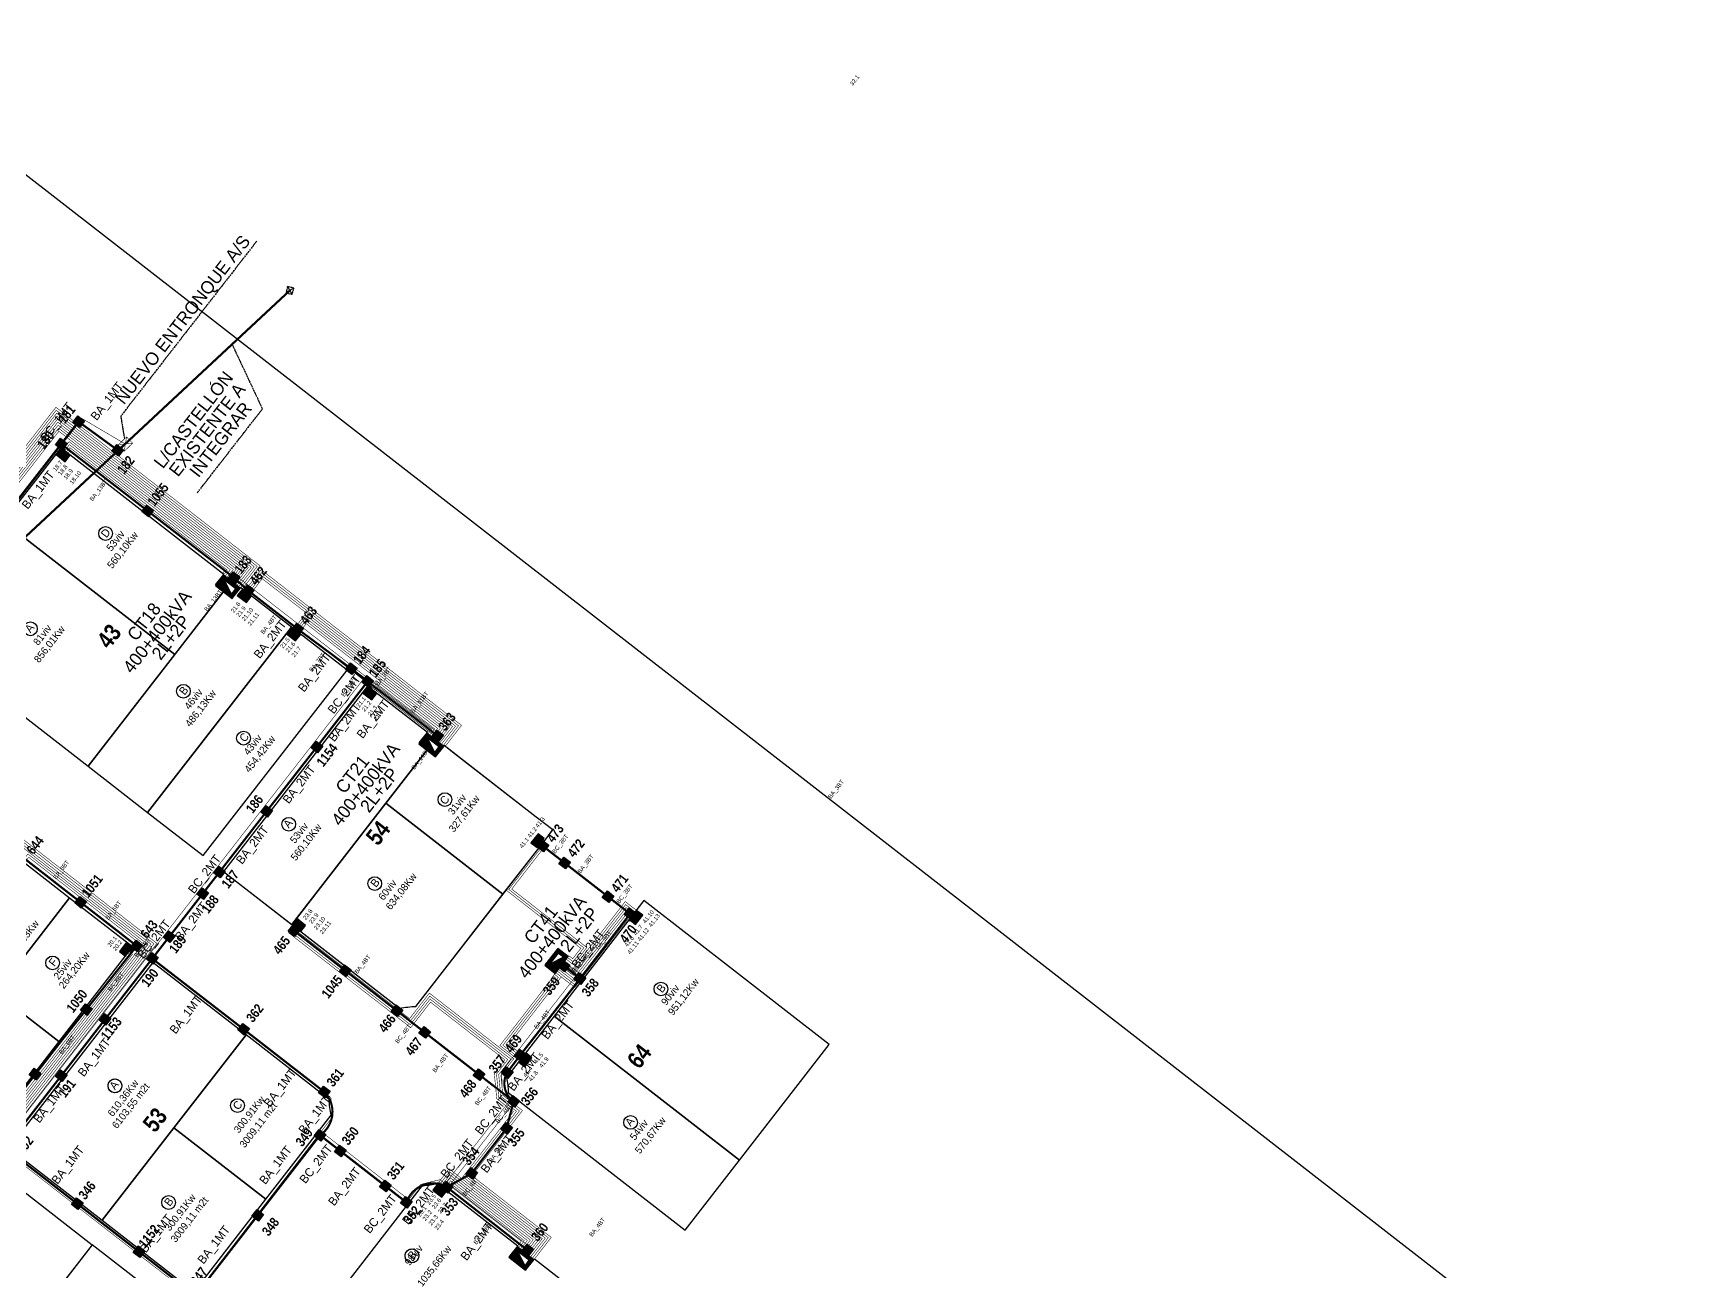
# Model space of a CAD drawing. Header units: metres. Extents: x 750363 to 753809, y 4417932 to 4421953.
# Drawn here: x 753002 to 753773, y 4420032 to 4420612 of the extents above; entities that cross this region are included whole.
import ezdxf
from ezdxf.enums import TextEntityAlignment as Align

# ---------------------------------------------------------------- set-up
doc = ezdxf.new("R2010")
doc.units = ezdxf.units.M
for name, pattern in [('RAYITAS', [0.375, 0.25, -0.125]), ('TRAZO_Y_PUNTO', [25.4, 12.7, -6.35, 0, -6.35]), ('TRAZOS2', [9.525, 6.35, -3.175]), ('VALS2', [1.25, 0.625, -0.125, 0.125, -0.125, 0.125, -0.125])]:
    doc.linetypes.add(name, pattern=pattern)
for name, color, linetype in [('--norte h4', 7, 'TRAZOS2'), ('0-LAMT_EXISTENTE', 20, 'VALS2'), ('0-LAMT_EXISTENTE-TXT', 5, 'VALS2'), ('0-MANZANAS', 10, 'Continuous'), ('0-REPARCELACION', 5, 'Continuous'), ('1-CT', 2, 'TRAZOS2'), ('1-CT-TXT', 3, 'TRAZOS2'), ('1-DESVIO-LINEA EXISTENTE', 210, 'Continuous'), ('1-LINEAS-MT', 7, 'Continuous'), ('2-ARQUETAS-CRUCE', 10, 'Continuous'), ('2-ARQUETAS-PASO', 170, 'Continuous'), ('2-ARQUETAS-TRAFO', 7, 'Continuous'), ('2-CARGAS-BT', 7, 'Continuous'), ('2-HORNACINAS', 7, 'Continuous'), ('2-HORNACINAS-TXT-SIMPLE', 2, 'Continuous'), ('2-LINEAS-BT', 10, 'Continuous'), ('2-TEXTO ZANJA-BT', 7, 'Continuous'), ('2-TEXTO ZANJA-MT', 7, 'Continuous'), ('2-TEXTO-ARQUETA-MT', 7, 'Continuous'), ('2-ZANJAS-BT', 170, 'Continuous'), ('2-ZANJAS-MT', 10, 'Continuous'), ('2-ZANJAS-MT-BT', 82, 'Continuous')]:
    doc.layers.add(name, color=color, linetype=linetype)
doc.styles.add('Century', font='GOTHIC.TTF')
doc.styles.add('Century_1_1000', font='GOTHIC.TTF', dxfattribs={"height": 2})
doc.styles.add('Century_1_2000', font='GOTHIC.TTF', dxfattribs={"height": 4})
doc.styles.add('Century_1_2500', font='GOTHIC.TTF', dxfattribs={"height": 6})
doc.styles.add('Urbanismo_1_1000', font='swisscb.ttf', dxfattribs={"height": 3})
doc.styles.add('Urbanismo_1_2500', font='swisscb.ttf', dxfattribs={"height": 8})

# ---------------------------------------------------------------- blocks, each defined once
blk = doc.blocks.new('ct')
at = {"linetype": 'Continuous'}
h = blk.add_hatch(dxfattribs=at)
h.set_pattern_fill('ANSI31', color=253, scale=0.1, angle=-142.12008, style=0)
h.set_pattern_definition([(45, (0, -5e-10), (-0.2245064, 0.2245064), [])])
h.paths.add_polyline_path([(-1183.13, 162.26), (-1193.03, 162.26), (-1193.03, 156.06), (-1183.13, 156.06)])
h.paths.add_polyline_path([(-1184.63, 160.76), (-1184.63, 157.56), (-1191.53, 157.56), (-1191.53, 160.76)], flags=16)
blk.add_hatch(color=80, dxfattribs=at).paths.add_polyline_path([(-1191.53, 160.76), (-1191.53, 157.56), (-1184.63, 157.56)])
at = {"color": 80, "linetype": 'Continuous'}
blk.add_line((-1184.63, 157.56), (-1191.53, 160.76), dxfattribs=at)
at = {"color": 5, "linetype": 'Continuous'}
blk.add_lwpolyline([(-1193.03, 156.06), (-1183.13, 156.06), (-1183.13, 162.26), (-1193.03, 162.26)], close=True, dxfattribs=at)
at = {"color": 6, "linetype": 'Continuous'}
blk.add_lwpolyline([(-1191.53, 157.56), (-1184.63, 157.56), (-1184.63, 160.76), (-1191.53, 160.76)], close=True, dxfattribs=at)
blk = doc.blocks.new('PM')
at = {"color": 192}
for p, q in [((1.5, 1.5), (-1.5, -1.5)), ((-1.5, 1.5), (1.5, -1.5))]:
    blk.add_line(p, q, dxfattribs=at)
blk.add_lwpolyline([(-1.5, -1.5), (1.5, -1.5), (1.5, 1.5), (-1.5, 1.5)], close=True, dxfattribs=at)
blk = doc.blocks.new('HORNACINA')
at = {"layer": '--norte h4'}
blk.add_hatch(color=141, dxfattribs=at).paths.add_polyline_path([(-3.63, 2.72), (-3.63, -2.72), (0, -2.72), (0, 2.72)])
at = {"layer": '--norte h4', "color": 5}
blk.add_lwpolyline([(-3.63, 2.72), (-3.63, -2.72), (0, -2.72), (0, 2.72)], close=True, dxfattribs=at)
blk = doc.blocks.new('Arqueta 001')
h = blk.add_hatch(color=255)
h.dxf.hatch_style = 1
h.paths.add_polyline_path([(-1.95, 1.95), (0, 0), (1.95, 1.95)])
h.paths.add_polyline_path([(0, 0), (-1.95, -1.95), (1.95, -1.95)])
h = blk.add_hatch(color=256)
h.dxf.hatch_style = 1
h.paths.add_polyline_path([(0, 0), (-1.95, 1.95), (-1.95, -1.95)])
h.paths.add_polyline_path([(1.95, -1.95), (1.95, 1.95), (0, 0)])
h = blk.add_hatch(color=256)
h.dxf.hatch_style = 1
h.paths.add_polyline_path([(1.95, 1.95), (-1.95, 1.95), (0, 0)])
h.paths.add_polyline_path([(0, 0), (-1.95, -1.95), (1.95, -1.95)])
for p, q in [((-1.95, 1.95), (1.95, 1.95)), ((-1.95, -1.95), (-1.95, 1.95)), ((-1.95, 1.95), (1.95, -1.95)), ((1.95, 1.95), (-1.95, -1.95)), ((1.95, 1.95), (1.95, -1.95)), ((1.95, -1.95), (-1.95, -1.95))]:
    blk.add_line(p, q)

msp = doc.modelspace()

# ---------------------------------------------------------------- linework, layer by layer
msp.add_lwpolyline([(750362.61, 4419366.86), (751925.86, 4421379.11), (753772.51, 4419944.52), (752209.26, 4417932.26)], close=True)
at = {"layer": '0-LAMT_EXISTENTE', "color": 32, "ltscale": 15, "const_width": 1, "elevation": 1.34}
msp.add_lwpolyline([(753122.31, 4420491.47), (753045.11, 4420419.53)], dxfattribs=at)
at = {"layer": '0-LAMT_EXISTENTE', "color": 31, "linetype": 'TRAZO_Y_PUNTO', "ltscale": 0.5, "const_width": 1, "elevation": 1.34}
msp.add_lwpolyline([(753045.11, 4420419.53), (752998.2, 4420375.82), (752921.51, 4420256.68), (752823.67, 4420106.48), (752736.8, 4419973.28), (752651.04, 4419840.28), (752555.64, 4419693.8), (752481.48, 4419579.51), (752395.87, 4419447.82), (752322.72, 4419335.53), (752235.88, 4419201.16), (752155.11, 4419077.06), (752066.85, 4418911.37), (751999.41, 4418785), (751920.18, 4418635.76), (751935.75, 4418556.49)], dxfattribs=at)
at = {"layer": '0-LAMT_EXISTENTE-TXT', "color": 6, "elevation": 1.34}
for points in [[(753106.77, 4420514.57), (753043, 4420432.5), (753044.76, 4420421.86)], [(753078.95, 4420396.66), (753109.48, 4420435.95), (753095.28, 4420466.28)]]:
    msp.add_lwpolyline(points, dxfattribs=at)
at = {"layer": '0-REPARCELACION'}
for points in [[(753014.92, 4420417.7), (752988.08, 4420383.15), (753068.38, 4420320.79), (753091.41, 4420350.43), (753087.5, 4420353.47), (753091.3, 4420358.37)], [(752988.08, 4420383.15), (752947.44, 4420330.83), (753027.74, 4420268.46), (753068.38, 4420320.79)], [(753123.11, 4420333.66), (753055.63, 4420246.79), (753081.7, 4420226.55), (753149.17, 4420313.42)], [(753158.65, 4420306.06), (753091.17, 4420219.18), (753123.17, 4420194.34), (753167.26, 4420251.1), (753186.84, 4420276.31), (753182.93, 4420279.35), (753186.73, 4420284.25)], [(753194.55, 4420278.17), (753190.75, 4420273.28), (753186.84, 4420276.31), (753167.26, 4420251.1), (753222.14, 4420208.47), (753241.72, 4420233.69), (753245.52, 4420238.58), (753237.7, 4420244.66), (753237.7, 4420244.66)], [(753014, 4420139.38), (752981.1, 4420097.02), (752846.84, 4420201.3), (752879.74, 4420243.66)], [(752960.22, 4420181.15), (752994.79, 4420225.67), (753019.04, 4420206.83), (752984.47, 4420162.32)], [(752984.47, 4420162.32), (753019.04, 4420206.83), (753048.57, 4420183.9), (753014, 4420139.38)], [(753333, 4420083.85), (753375.04, 4420137.98), (753288.17, 4420205.46), (753246.13, 4420151.33)], [(753058.05, 4420176.54), (752990.57, 4420089.66), (753034.26, 4420055.73), (753067.92, 4420099.06), (753101.74, 4420142.6)], [(753067.92, 4420099.06), (753034.26, 4420055.73), (753077.45, 4420022.19), (753111.1, 4420065.52)], [(752936.7, 4420020.31), (752983.21, 4420080.19), (753029.64, 4420044.13), (752983.13, 4419984.25)], [(753029.64, 4420044.13), (753010.1, 4420018.97), (753050.54, 4419987.55), (753070.09, 4420012.71)]]:
    msp.add_lwpolyline(points, close=True, dxfattribs=at)
for points in [[(753123.11, 4420333.66), (753099.12, 4420352.29), (753095.32, 4420347.4), (753091.41, 4420350.43), (753027.74, 4420268.46), (753055.63, 4420246.79), (753123.11, 4420333.66)], [(752879.74, 4420243.66), (753014, 4420139.38)]]:
    msp.add_lwpolyline(points, dxfattribs=at)
for points in [[(753237.7, 4420244.66), (753198.53, 4420275.08), (753198.53, 4420275.08), (753194.55, 4420278.17), (753190.75, 4420273.28), (753182.93, 4420279.35), (753186.73, 4420284.25), (753186.73, 4420284.25), (753158.65, 4420306.06), (753091.17, 4420219.18), (753173.85, 4420154.97, -0.044768), (753181.3, 4420155.89), (753241.72, 4420233.69), (753245.52, 4420238.58)], [(753167.26, 4420251.1), (753123.17, 4420194.34), (753173.85, 4420154.97, -0.044768), (753181.3, 4420155.89), (753222.14, 4420208.47)], [(753246.13, 4420151.33), (753223.79, 4420122.57, -0.042459), (753224.66, 4420115.5), (753307.57, 4420051.11), (753333, 4420083.85)], [(753101.74, 4420142.6), (753067.92, 4420099.06), (753111.1, 4420065.52), (753141.68, 4420104.88, -0.044768), (753140.72, 4420112.32)], [(753038.29, 4420116.13, -1), (753042.24, 4420121.22, -1)], [(753181.49, 4420041.55, -1), (753177.54, 4420036.46, -1)]]:
    msp.add_lwpolyline(points, format="xyb", close=True, dxfattribs=at)
msp.add_lwpolyline([(753191.54, 4420072.86), (753229.08, 4420043.7), (753225.28, 4420038.8), (753233.1, 4420032.73), (753236.9, 4420037.62), (753274.44, 4420008.46), (753228.45, 4419949.24), (753141.57, 4420016.72), (753184.47, 4420071.95, 0.042459), (753191.54, 4420072.86)], format="xyb", dxfattribs=at)
at = {"layer": '0-REPARCELACION', "color": 6}
for centre in [(753035.89, 4420377.52), (753000.65, 4420332.87), (753072.39, 4420303.6), (753100.57, 4420281.63), (753194.96, 4420252.82), (753121.77, 4420241.29), (753162.09, 4420213.48), (753011.1, 4420176.26), (753296.22, 4420164.06), (753040.27, 4420118.67), (753097.75, 4420109.39), (753281.99, 4420101.53), (753065.42, 4420063.99, 1.34), (753179.51, 4420039.01)]:
    msp.add_circle(centre, 3.22, dxfattribs=at)
at = {"layer": '1-DESVIO-LINEA EXISTENTE', "const_width": 0.25, "elevation": 1.34}
for points in [[(752846.89, 4420185.67), (752853.69, 4420194.42), (752844.91, 4420201.25), (753024.19, 4420431.81), (753045.2, 4420419.44)], [(753043.78, 4420420.9), (753045.73, 4420422.81), (753048.59, 4420419.88), (753046.63, 4420417.97)], [(753044.67, 4420416.07), (753045.73, 4420422.81)], [(753043.78, 4420420.9), (753041.82, 4420419), (753044.67, 4420416.07), (753046.63, 4420417.97)], [(753041.82, 4420419), (753048.59, 4420419.88)]]:
    msp.add_lwpolyline(points, dxfattribs=at)
at = {"layer": '1-LINEAS-MT', "color": 10, "const_width": 0.25}
for points in [[(753096.92, 4420353.54), (753097.84, 4420354.73), (753156.57, 4420309.06), (752987.05, 4420091.06), (752854.88, 4420193.5), (752848.07, 4420184.75)], [(753191.83, 4420279.74), (753193.92, 4420282.42), (753096.13, 4420358.45), (753094.05, 4420355.77)], [(753189, 4420281.94), (753189.79, 4420282.96), (753158.4, 4420307.37), (753057.93, 4420178.17), (753141.48, 4420113.2), (753142.62, 4420104.54), (753136.96, 4420097.26), (753178.02, 4420065.33), (753183.56, 4420072.46), (753192.64, 4420074.7), (753195.07, 4420072.81), (753225.26, 4420111.63), (753221.83, 4420116.02), (753221.57, 4420125.34), (753256.95, 4420170.85), (753250.26, 4420176.06)], [(753234.34, 4420039.28), (753236.41, 4420041.94), (753197.33, 4420072.33), (753227.44, 4420111.05), (753222.93, 4420116.38), (753223.41, 4420124.33), (753259.25, 4420170.42), (753250.91, 4420176.9)], [(752968.38, 4420091.2), (752970.59, 4420094.05), (752976.51, 4420089.45), (752980.61, 4420094.73), (753077.07, 4420019.73), (753135.69, 4420095.62), (753177.59, 4420063.04), (753184.15, 4420071.47), (753192.35, 4420073.57), (753195.21, 4420071.35), (753197.25, 4420069.76), (753232.16, 4420042.62), (753231.2, 4420041.38)]]:
    msp.add_lwpolyline(points, dxfattribs=at)
at = {"layer": '2-LINEAS-BT', "const_width": 0.25}
for points in [[(752881.13, 4420245.35), (752870.38, 4420253.69), (753012.63, 4420436.7), (753108.4, 4420362.31), (753099.82, 4420351.28)], [(752881.74, 4420246.14), (752871.78, 4420253.87), (753012.8, 4420435.29), (753107, 4420362.13), (753099.03, 4420351.89)], [(752882.36, 4420246.93), (752873.19, 4420254.05), (753012.98, 4420433.89), (753105.59, 4420361.96), (753098.24, 4420352.51)], [(752947.85, 4420331.35), (752939.47, 4420337.85), (753013.15, 4420432.49), (753104.19, 4420361.78), (753097.45, 4420353.12)], [(752948.46, 4420332.14), (752940.88, 4420338.03), (753013.33, 4420431.08), (753102.78, 4420361.61), (753096.66, 4420353.73)], [(752949.08, 4420332.93), (752942.28, 4420338.2), (753013.51, 4420429.68), (753101.38, 4420361.43), (753095.87, 4420354.35)], [(752949.69, 4420333.72), (752943.68, 4420338.38), (753013.68, 4420428.28), (753099.98, 4420361.25), (753095.08, 4420354.96)], [(752950.3, 4420334.51), (752945.09, 4420338.56), (753013.86, 4420426.88), (753098.57, 4420361.08), (753094.3, 4420355.58)], [(752950.92, 4420335.3), (752946.49, 4420338.73), (753014.04, 4420425.47), (753097.17, 4420360.9), (753093.51, 4420356.19)], [(753015.8, 4420416.71), (753018.8, 4420420.57), (753095.77, 4420360.73), (753092.72, 4420356.8)], [(753016.58, 4420416.09), (753018.97, 4420419.17), (753094.36, 4420360.55), (753091.93, 4420357.42)], [(753017.37, 4420415.48), (753019.15, 4420417.77), (753092.96, 4420360.37), (753091.14, 4420358.03)], [(753018.16, 4420414.87), (753019.33, 4420416.36), (753091.76, 4420360.1), (753090.56, 4420358.55)], [(753100.99, 4420350.48), (753108.82, 4420360.56), (753202.74, 4420287.61), (753194.99, 4420277.64)], [(753101.78, 4420349.86), (753109, 4420359.16), (753201.33, 4420287.43), (753194.2, 4420278.26)], [(753102.57, 4420349.25), (753109.18, 4420357.75), (753199.93, 4420287.26), (753193.41, 4420278.87)], [(753103.36, 4420348.64), (753109.35, 4420356.35), (753198.52, 4420287.08), (753192.62, 4420279.49)], [(753124.02, 4420332.58), (753129.4, 4420339.51), (753197.12, 4420286.9), (753191.83, 4420280.1)], [(753124.81, 4420331.97), (753129.57, 4420338.1), (753195.72, 4420286.73), (753191.04, 4420280.71)], [(753125.6, 4420331.36), (753129.75, 4420336.7), (753194.31, 4420286.55), (753190.25, 4420281.33)], [(753126.39, 4420330.74), (753129.93, 4420335.3), (753192.91, 4420286.38), (753189.46, 4420281.94)], [(753159.78, 4420304.82), (753162.7, 4420308.59), (753191.51, 4420286.2), (753188.67, 4420282.56)], [(753160.57, 4420304.21), (753162.88, 4420307.19), (753190.1, 4420286.02), (753187.88, 4420283.17)], [(753161.36, 4420303.6), (753163.05, 4420305.78), (753188.7, 4420285.85), (753187.09, 4420283.78)], [(753162.15, 4420302.98), (753163.23, 4420304.38), (753187.32, 4420285.67), (753186.32, 4420284.4)], [(752957.84, 4420254.06), (752963.06, 4420260.78), (753059.98, 4420185.45), (752985.99, 4420090.18), (752975.3, 4420098.49), (752969.17, 4420090.59)], [(752958.78, 4420253.32), (752963.39, 4420259.26), (753058.58, 4420185.27), (752985.81, 4420091.59), (752975.12, 4420099.89), (752968.38, 4420091.2)], [(752979.31, 4420237.63), (752982.47, 4420241.71), (753055.77, 4420184.92), (752985.46, 4420094.39), (752974.77, 4420102.7), (752966.8, 4420092.43)], [(752978.35, 4420238.38), (752982.13, 4420243.24), (753057.17, 4420185.09), (752985.63, 4420092.99), (752974.94, 4420101.29), (752967.59, 4420091.81)], [(753239.01, 4420231.45), (753239.62, 4420230.98), (753223.65, 4420210.42), (753258.68, 4420183.16), (753254.86, 4420178.24), (753253.09, 4420179.61)], [(753252.47, 4420178.82), (753255.03, 4420176.83), (753260.09, 4420183.33), (753224.87, 4420210.73), (753241, 4420231.49), (753239.77, 4420232.44)], [(753251.86, 4420178.03), (753255.21, 4420175.43), (753261.49, 4420183.51), (753226.28, 4420210.9), (753242.4, 4420231.66), (753240.38, 4420233.24)], [(752997.95, 4420223.28), (752999.9, 4420225.78), (753052.96, 4420184.57), (752985.11, 4420097.2), (752974.41, 4420105.5), (752965.22, 4420093.65)], [(752996.98, 4420224.04), (752999.53, 4420227.33), (753054.37, 4420184.74), (752985.28, 4420095.8), (752974.59, 4420104.1), (752966.01, 4420093.04)], [(753282.53, 4420196.33), (753280.37, 4420198.01), (753255.66, 4420166.22), (753247.53, 4420172.53)], [(753283.15, 4420197.12), (753280.19, 4420199.41), (753255.48, 4420167.63), (753248.15, 4420173.32)], [(753283.76, 4420197.91), (753280.02, 4420200.81), (753255.31, 4420169.03), (753248.77, 4420174.1)], [(753284.37, 4420198.7), (753279.84, 4420202.22), (753255.13, 4420170.43), (753249.39, 4420174.89)], [(753284.99, 4420199.48), (753279.66, 4420203.62), (753254.95, 4420171.84), (753250, 4420175.68)], [(753285.6, 4420200.27), (753279.49, 4420205.02), (753254.78, 4420173.24), (753250.62, 4420176.46)], [(753124.15, 4420193.57), (753121.69, 4420190.41), (753178.93, 4420145.96), (753188.21, 4420157.91), (753223.03, 4420130.87), (753218.1, 4420124.52), (753219.25, 4420112.67), (753227.09, 4420106.58), (753203.37, 4420076.04), (753240.59, 4420047.12), (753234.27, 4420038.99)], [(753235.06, 4420038.38), (753241.99, 4420047.3), (753204.77, 4420076.21), (753228.5, 4420106.76), (753220.21, 4420113.2), (753219.14, 4420124.22), (753224.43, 4420131.04), (753188.03, 4420159.31), (753178.75, 4420147.36), (753123.1, 4420190.59), (753124.94, 4420192.96)], [(753125.73, 4420192.35), (753124.5, 4420190.77), (753178.57, 4420148.77), (753187.86, 4420160.72), (753225.84, 4420131.22), (753220.17, 4420123.92), (753221.16, 4420113.72), (753229.9, 4420106.93), (753206.17, 4420076.39), (753243.4, 4420047.48), (753235.85, 4420037.76)], [(753236.64, 4420037.15), (753244.8, 4420047.65), (753207.58, 4420076.56), (753231.3, 4420107.11), (753222.12, 4420114.25), (753221.2, 4420123.62), (753227.24, 4420131.39), (753187.68, 4420162.12), (753178.4, 4420150.17), (753125.9, 4420190.94), (753126.52, 4420191.73)], [(753281.92, 4420195.54), (753280.54, 4420196.6), (753255.84, 4420164.82), (753247.7, 4420171.13)], [(753046.34, 4420180.81), (753047.14, 4420180.19), (752984.75, 4420100.01), (752974.06, 4420108.31), (752963.64, 4420094.88)], [(753046.89, 4420181.62), (753048.53, 4420180.34), (752984.93, 4420098.6), (752974.24, 4420106.91), (752964.43, 4420094.27)], [(753245.07, 4420169.39), (753253.09, 4420179.61)], [(753229.99, 4420130.36), (753220.73, 4420137.56), (753245.31, 4420169.2), (753245.07, 4420169.39)], [(753230.6, 4420131.14), (753222.13, 4420137.73), (753246.71, 4420169.38), (753245.68, 4420170.18)], [(753231.22, 4420131.93), (753223.53, 4420137.91), (753248.11, 4420169.55), (753246.29, 4420170.97)], [(753231.83, 4420132.72), (753224.94, 4420138.09), (753249.52, 4420169.73), (753246.91, 4420171.76)], [(753191.39, 4420072.67), (753196.93, 4420079.79), (753239.19, 4420046.95), (753233.48, 4420039.6)], [(753192.18, 4420072.05), (753197.11, 4420078.39), (753237.78, 4420046.77), (753232.69, 4420040.22)], [(753192.97, 4420071.44), (753197.28, 4420076.99), (753236.38, 4420046.59), (753231.9, 4420040.83)], [(753193.76, 4420070.83), (753197.46, 4420075.58), (753234.98, 4420046.42), (753231.11, 4420041.44)], [(753194.55, 4420070.21), (753197.63, 4420074.18), (753233.58, 4420046.24), (753230.32, 4420042.06)], [(753195.34, 4420069.6), (753197.81, 4420072.78), (753232.17, 4420046.07), (753229.53, 4420042.67)], [(753196.13, 4420068.99), (753197.99, 4420071.38), (753230.77, 4420045.89), (753228.74, 4420043.28)]]:
    msp.add_lwpolyline(points, dxfattribs=at)
at = {"layer": '2-ZANJAS-BT', "const_width": 1}
for points in [[(753055.64, 4420388.11), (753015.08, 4420419.48)], [(753015.16, 4420419.42), (753017.05, 4420415.73)], [(753055.64, 4420388.11), (753096.12, 4420356.81)], [(753096.12, 4420356.81), (753095.09, 4420354.96)], [(753102.83, 4420350.71), (753102.03, 4420349.68)], [(753125.89, 4420332.8), (753102.83, 4420350.71)], [(753125.89, 4420332.8), (753125.08, 4420331.76)], [(753151.03, 4420314.15), (753125.89, 4420332.8)], [(753158.68, 4420308.21), (753160.77, 4420304.06)], [(753191.53, 4420282.7), (753190.4, 4420280.85)], [(753240.86, 4420231.17), (753239.57, 4420232.17)], [(753024.19, 4420204.71), (752997.85, 4420225.21)], [(753271.47, 4420207.29), (753251.09, 4420223.12)], [(753024.19, 4420204.71), (753050.52, 4420184.22)], [(753258.33, 4420168.93), (753281.74, 4420199.31)], [(753281.74, 4420199.31), (753283.08, 4420198.27)], [(753026.89, 4420154.44), (753050.52, 4420184.22)], [(753050.52, 4420184.22), (753046.89, 4420181.62)], [(753250.9, 4420174.33), (753249.66, 4420175.29)], [(753230.31, 4420133.1), (753258.4, 4420168.94)], [(753002.84, 4420124.17), (753026.88, 4420154.43)], [(753230.31, 4420133.1), (753231.44, 4420132.22)], [(753002.84, 4420124.17), (752980.53, 4420096.08)]]:
    msp.add_lwpolyline(points, dxfattribs=at)
at = {"layer": '2-ZANJAS-BT', "linetype": 'RAYITAS', "ltscale": 4, "const_width": 1}
for points in [[(753158.79, 4420308.35), (753151.03, 4420314.15)], [(753251.21, 4420223.03), (753240.74, 4420231.16)], [(753281.74, 4420199.31), (753271.47, 4420207.29)], [(753258.33, 4420168.93), (753250.73, 4420174.83)]]:
    msp.add_lwpolyline(points, dxfattribs=at)
at = {"layer": '2-ZANJAS-BT', "const_width": 1, "elevation": 1.34}
for points in [[(753124.15, 4420191.43), (753125.12, 4420192.68)], [(753148.3, 4420172.64), (753124.15, 4420191.43)], [(753148.3, 4420172.64), (753172.46, 4420153.85)], [(753185.53, 4420143.7), (753210.98, 4420123.93)], [(753227.17, 4420111.36), (753227.17, 4420111.36)], [(753223.85, 4420098.81), (753207.47, 4420077.69)], [(753195.94, 4420071.15), (753195.75, 4420069.29)], [(753233.65, 4420041.63), (753232.6, 4420040.29)]]:
    msp.add_lwpolyline(points, dxfattribs=at)
at = {"layer": '2-ZANJAS-BT', "linetype": 'RAYITAS', "ltscale": 4, "const_width": 1, "elevation": 1.34}
for points in [[(753172.46, 4420153.85), (753185.53, 4420143.7)], [(753210.98, 4420123.93), (753227.17, 4420111.36)], [(753227.17, 4420111.36), (753223.85, 4420098.81)], [(753207.45, 4420077.66), (753195.94, 4420071.15)]]:
    msp.add_lwpolyline(points, dxfattribs=at)
at = {"layer": '2-ZANJAS-MT', "linetype": 'RAYITAS', "ltscale": 4, "const_width": 1}
for points in [[(753015.16, 4420419.42), (753023.29, 4420429.88)], [(753151.26, 4420313.98), (753158.81, 4420308.11)], [(753089.26, 4420218.83), (753081.47, 4420208.79)], [(753065.76, 4420188.57), (753057.77, 4420178.3)], [(753258.33, 4420168.93), (753250.73, 4420174.83)], [(753223.86, 4420098.78), (753227.17, 4420111.36)], [(753136.42, 4420095.54), (753145.97, 4420088.12)], [(753195.92, 4420071.26), (753207.47, 4420077.69)], [(753167.09, 4420071.72), (753176.9, 4420064.09)]]:
    msp.add_lwpolyline(points, dxfattribs=at)
at = {"layer": '2-ZANJAS-MT', "const_width": 1}
for points in [[(753023.29, 4420429.88), (753041.58, 4420416.59)], [(753041.72, 4420416.48), (753045.24, 4420419.65)], [(753096.12, 4420356.81), (753094.83, 4420355.16)], [(753102.83, 4420350.71), (753096.12, 4420356.81)], [(753125.89, 4420332.8), (753102.83, 4420350.71)], [(753125.89, 4420332.8), (753151.26, 4420313.98)], [(753134.95, 4420277.53), (753158.7, 4420308.13)], [(753191.53, 4420282.7), (753190.48, 4420280.79)], [(753134.92, 4420277.49), (753111.4, 4420247.33)], [(753111.4, 4420247.33), (753089.26, 4420218.83)], [(753081.47, 4420208.79), (753065.76, 4420188.57)], [(753057.86, 4420178.4), (753035.67, 4420149.84)], [(753100.58, 4420145.22), (753057.77, 4420178.3)], [(753250.73, 4420174.83), (753249.84, 4420175.52)], [(753230.31, 4420133.1), (753258.33, 4420168.93)], [(753035.67, 4420149.84), (753015.16, 4420123.44)], [(753138.44, 4420115.81), (753100.58, 4420145.22)], [(753224.15, 4420124.92), (753230.31, 4420133.1)], [(753015.16, 4420123.44), (752988.9, 4420089.61)], [(753207.47, 4420077.69), (753223.86, 4420098.78)], [(752988.92, 4420089.59), (753022.6, 4420063.43)], [(753107.25, 4420057.99), (753136.42, 4420095.54)], [(753145.97, 4420088.12), (753167.09, 4420071.72)], [(753078.04, 4420020.37), (753107.25, 4420057.99)], [(753051.62, 4420040.9), (753078.04, 4420020.37)], [(753233.82, 4420041.72), (753232.67, 4420040.24)]]:
    msp.add_lwpolyline(points, dxfattribs=at)
for points in [[(753227.17, 4420111.36, -0.381223), (753224.15, 4420124.92, -0.943321)], [(753136.42, 4420095.54, 0.46954), (753138.44, 4420115.81, -0.876308)], [(753176.9, 4420064.09, -0.46592), (753195.92, 4420071.26, 32.270851)]]:
    msp.add_lwpolyline(points, format="xyb", dxfattribs=at)
at = {"layer": '2-ZANJAS-MT', "const_width": 1, "elevation": -1.34}
msp.add_lwpolyline([(753051.62, 4420040.9), (753022.6, 4420063.43)], dxfattribs=at)
at = {"layer": '2-ZANJAS-MT-BT', "const_width": 1}
for points in [[(752989.91, 4420386.91), (753015.16, 4420419.42)], [(753191.53, 4420282.7), (753158.68, 4420308.21)]]:
    msp.add_lwpolyline(points, dxfattribs=at)
at = {"layer": '2-ZANJAS-MT-BT', "const_width": 1, "elevation": 1.34}
msp.add_lwpolyline([(753195.94, 4420071.15), (753233.65, 4420041.63)], dxfattribs=at)

# ---------------------------------------------------------------- block references
at = {"layer": '0-LAMT_EXISTENTE', "rotation": 255.9200329694507}
msp.add_blockref('PM', (753122.31, 4420491.47, 1.34), dxfattribs=at)
at = {"layer": '1-CT'}
for p, rotation in [((753933.39, 4419497.57, 1.34), 322.1318596409795), ((753933.39, 4419497.57, 1.34), 322.1318596409795), ((754028.77, 4419423.4, 1.34), 322.1318596409795), ((754028.77, 4419423.4, 1.34), 322.1318596409795), ((754102.17, 4421017.41, 1.34), 52.13185965325251), ((754070.99, 4419182.82, 1.34), 322.1318596409795), ((754070.99, 4419182.82, 1.34), 322.1318596409795)]:
    msp.add_blockref('ct', p, dxfattribs=dict(at, rotation=rotation))
at = {"layer": '2-ARQUETAS-CRUCE'}
for p, rotation in [((753023.29, 4420429.88), 52.16329557934349), ((753015.16, 4420419.42), 52.16329557934349), ((753041.6, 4420416.47), 52.16329557934349), ((753158.68, 4420308.21), 52.16329557934349), ((753281.74, 4420199.31), 52.16329557669488), ((753050.52, 4420184.22), 52.16329557825925), ((753258.33, 4420168.93), 52.16329557934349), ((753224.15, 4420124.92), 52.16329557934349), ((753138.44, 4420115.81), 52.16329557934349), ((753136.42, 4420095.54), 52.16329557934349), ((753176.9, 4420064.09), 52.16329557934349), ((753195.94, 4420071.15, 1.34), 52.16329557934349)]:
    msp.add_blockref('Arqueta 001', p, dxfattribs=dict(at, rotation=rotation))
at = {"layer": '2-ARQUETAS-PASO'}
for p, rotation in [((753055.64, 4420388.11), 52.16329557495846), ((753102.83, 4420350.71), 52.16329557495846), ((753125.89, 4420332.8), 52.16329557495846), ((753151.03, 4420314.15), 52.16329557934349), ((753134.96, 4420277.5), 52.16329557934349), ((753111.4, 4420247.33), 52.16329557934349), ((753240.88, 4420231.05), 52.16329557669488), ((753089.26, 4420218.83), 52.16329557934349), ((753251.09, 4420223.12), 52.16329557669488), ((753024.19, 4420204.71), 52.16329557825925), ((753081.47, 4420208.79), 52.16329557934349), ((753271.47, 4420207.29), 52.16329557669488), ((753065.76, 4420188.57), 52.16329557934349), ((753124.15, 4420191.43, 1.34), 52.16329557355031), ((753057.86, 4420178.4), 52.16329557934349), ((753148.3, 4420172.64, 1.34), 52.16329557355031), ((753026.88, 4420154.44), 52.16329557825925), ((753035.67, 4420149.84), 52.16329557934349), ((753172.46, 4420153.85, 1.34), 52.16329557355031), ((753100.58, 4420145.22), 52.16329557934349), ((753185.53, 4420143.7, 1.34), 52.16329557355031), ((753230.31, 4420133.1), 52.16329557669488), ((753002.84, 4420124.17), 52.16329557825925), ((753015.16, 4420123.44), 52.16329557934349), ((753210.98, 4420123.93, 1.34), 52.16329557355031), ((753227.17, 4420111.36, 1.34), 52.16329557934349), ((753223.86, 4420098.78), 52.16329557934349), ((753145.97, 4420088.12), 52.16329557934349), ((753167.09, 4420071.72), 52.16329557934349), ((753207.47, 4420077.69), 52.16329557934349), ((753022.6, 4420063.43), 52.16329557934349), ((753107.25, 4420057.99), 52.16329557934349), ((753051.62, 4420040.9, -1.34), 52.16329557934349)]:
    msp.add_blockref('Arqueta 001', p, dxfattribs=dict(at, rotation=rotation))
at = {"layer": '2-ARQUETAS-TRAFO', "rotation": 52.16329557934349}
for p in [(753096.12, 4420356.81), (753191.53, 4420282.7), (753250.73, 4420174.83), (753233.82, 4420041.72)]:
    msp.add_blockref('Arqueta 001', p, dxfattribs=at)
at = {"layer": '2-HORNACINAS'}
for p, rotation in [((753014.83, 4420412.86), 232.1262165960609), ((753099.8, 4420346.82), 232.1262165945555), ((753122.85, 4420328.9), 232.1262165945555), ((753158.54, 4420301.2), 232.1262165945555), ((753236.93, 4420234.68), 142.1262165960849), ((753283.16, 4420198.73), 142.1262165960849), ((753125.3, 4420192.65), 231.7159146144595), ((753044.03, 4420183.85), 142.1262165960849), ((753231.22, 4420131.93), 142.1262165960849), ((753191.37, 4420068.1), 232.1262165945555)]:
    msp.add_blockref('HORNACINA', p, dxfattribs=dict(at, rotation=rotation))

# ---------------------------------------------------------------- texts
at = {"layer": '0-LAMT_EXISTENTE-TXT', "style": 'Century_1_2500'}
for s, p in [('NUEVO ENTRONQUE A/S', (753072.48, 4420477.38, 1.34)), ('L/CASTELLÓN', (753076.49, 4420431.31, 1.34)), ('EXISTENTE A', (753083.48, 4420426.16, 1.34)), ('INTEGRAR', (753089.78, 4420421.55, 1.34))]:
    msp.add_text(s, height=6, rotation=52.19499, dxfattribs=at).set_placement(p, align=Align.MIDDLE)
at = {"layer": '0-MANZANAS', "char_height": 8, "attachment_point": 1, "rotation": 52.1633, "style": 'Urbanismo_1_2500'}
for s, insert in [('\\pxqc;43', (753025.74, 4420320.78, 1.34)), ('\\pxqc;54', (753151.83, 4420228.58, 1.34)), ('\\pxqc;64', (753274.26, 4420123.96, 1.34)), ('\\pxqc;53', (753047.26, 4420094.12, 1.34))]:
    msp.add_mtext_dynamic_manual_height_columns(s, width=28.0708, gutter_width=40, heights=[0], dxfattribs=dict(at, insert=insert))
at = {"layer": '0-REPARCELACION', "color": 3, "char_height": 3.75, "width": 7.0666, "attachment_point": 1, "rotation": 52.1633, "style": 'Century'}
for s, insert in [('D', (753033.35, 4420377.48)), ('A', (752997.74, 4420333.01)), ('B', (753069.99, 4420303.77)), ('C', (753098.23, 4420281.73)), ('C', (753192.21, 4420252.38)), ('A', (753118.85, 4420241.44)), ('B', (753159.7, 4420213.66)), ('F', (753008.91, 4420176.6)), ('B', (753293.82, 4420164.23)), ('A', (753279.07, 4420101.68)), ('B', (753177.12, 4420039.18))]:
    msp.add_mtext(s, dxfattribs=dict(at, insert=insert))
at = {"layer": '0-REPARCELACION', "color": 1, "char_height": 3.75, "width": 7.0666, "attachment_point": 1, "rotation": 52.1633, "style": 'Century'}
for s, insert in [('A', (753037.35, 4420118.82)), ('C', (753095.15, 4420109.31)), ('B', (753063.03, 4420064.16, 1.34))]:
    msp.add_mtext(s, dxfattribs=dict(at, insert=insert))
at = {"layer": '1-CT-TXT', "color": 5, "style": 'Century_1_2500'}
for s, p in [('400+400kVA', (753062.47, 4420329.72, 1.34)), ('CT18', (753056.28, 4420334.39, 1.34)), ('2L+2P', (753068.94, 4420327, 1.34)), ('400+400kVA', (753160.12, 4420258.19, 1.34)), ('CT21', (753153.93, 4420262.86, 1.34)), ('2L+2P', (753166.6, 4420255.47, 1.34)), ('400+400kVA', (753247.56, 4420186.61, 1.34)), ('CT41', (753242.24, 4420192.41, 1.34)), ('2L+2P', (753260.32, 4420190.1, 1.34))]:
    msp.add_text(s, height=6, rotation=52.13186, dxfattribs=at).set_placement(p, align=Align.CENTER)
at = {"layer": '2-CARGAS-BT', "color": 5, "char_height": 3.4, "attachment_point": 1, "rotation": 52.1633, "style": 'Century'}
for s, insert, width in [('53viv', (753035.95, 4420370.99), 7.0666), ('560,10Kw', (753036.32, 4420362.85), 7.0666), ('81viv', (753001.67, 4420326.86), 7.0666), ('856,01Kw', (753002.04, 4420318.72), 7.0666), ('46viv', (753072.5, 4420296.82), 7.0666), ('486,13Kw', (753072.87, 4420288.67), 7.0666), ('43viv', (753100.26, 4420275.4), 7.0666), ('454,42Kw', (753100.64, 4420267.26), 7.0666), ('31viv', (753196.08, 4420247.43), 7.0666), ('327,61Kw', (753196.45, 4420239.29), 7.0666), ('53viv', (753121.97, 4420234.06), 7.0666), ('560,10Kw', (753122.34, 4420225.91), 7.0666), ('60viv', (753163.44, 4420207.37), 7.0666), ('  634,08Kw', (753165.34, 4420200.89), 23.4632), ('221,93Kw', (752989.82, 4420180.78), 7.0666), ('25viv', (753011.21, 4420170.23), 7.0666), ('   264,20Kw', (753011.35, 4420162.94), 25.1203), ('   951,12Kw', (753296.88, 4420150.51), 25.6286), ('90viv', (753295.97, 4420158.16), 7.0666), ('610,36Kw', (753036.55, 4420106.02), 7.0666), ('6103,55 m2t', (753038.59, 4420100.41), 33.9616), ('300,91Kw', (753095.71, 4420098.31), 7.0666), ('3009,11 m2t', (753098.39, 4420091.39), 33.9052), ('54viv', (753281.29, 4420094.94), 7.0666), ('570,67Kw', (753283.67, 4420088.58), 7.0666), ('300,91Kw', (753063.33, 4420052.43, 1.34), 7.0666), ('3009,11 m2t', (753066.08, 4420047.05, 1.34), 33.4299), (' 98viv', (753175.72, 4420036.18), 9.7629), ('1035,66Kw', (753181.62, 4420026.34), 22.8846)]:
    msp.add_mtext(s, dxfattribs=dict(at, insert=insert, width=width))
at = {"layer": '2-HORNACINAS-TXT-SIMPLE', "char_height": 2, "attachment_point": 1, "rotation": 52.1633, "style": 'Century_1_1000'}
for s, insert in [('\\pxql;32.1', (753384.51, 4420588.48, 1.34)), ('\\pxql;18.7', (753011.01, 4420407.68, 1.34)), ('\\pxql;18.8', (753013.4, 4420405.82, 1.34)), ('\\pxql;18.9', (753015.94, 4420403.85, 1.34)), ('\\pxql;18.10', (753018.82, 4420401.61, 1.34)), ('\\pxql;21.8', (753094.41, 4420341.43)), ('\\pxql;21.9', (753096.96, 4420339.45)), ('\\pxql;21.10', (753099.47, 4420337.5)), ('\\pxql;21.11', (753102.27, 4420335.33)), ('\\pxql;21.5', (753117.56, 4420324.74, 1.34)), ('\\pxql;21.6', (753120.07, 4420322.79, 1.34)), ('\\pxql;21.7', (753122.87, 4420320.61, 1.34)), ('\\pxql;21.1', (753153.25, 4420297.03, 1.34)), ('\\pxql;21.2', (753155.75, 4420295.09, 1.34)), ('\\pxql;21.3', (753158.56, 4420292.91, 1.34)), ('\\pxql;21.4', (753161.35, 4420290.74, 1.34)), ('\\pxql;41.3', (753237.08, 4420240.66, 1.34)), ('\\pxql;41.2', (753233.4, 4420235.92, 1.34)), ('\\pxql;41.1', (753229.64, 4420231.08, 1.34)), ('\\pxql;23.8', (753128.21, 4420197.51, 1.34)), ('\\pxql;23.9', (753131.07, 4420195.7, 1.34)), ('\\pxql;23.10', (753133.26, 4420192.78, 1.34)), ('\\pxql;41.10', (753287.38, 4420195.83, 1.34)), ('\\pxql;41.13', (753290.14, 4420194.1, 1.34)), ('\\pxql;23.11', (753136.04, 4420190.81, 1.34)), ('\\pxql;41.7', (753283, 4420190.19, 1.34)), ('\\pxql;41.12', (753284.99, 4420187.47, 1.34)), ('\\pxql;20.1', (753036.58, 4420184.85)), ('\\pxql;20.2', (753039.01, 4420182.96)), ('\\pxql;41.6', (753278.85, 4420184.85, 1.34)), ('\\pxql;41.11', (753280.23, 4420181.34, 1.34)), ('\\pxql;41.5', (753236.34, 4420130.18, 1.34)), ('\\pxql;41.9', (753238.9, 4420128.2, 1.34)), ('\\pxql;41.4', (753231.36, 4420123.76, 1.34)), ('\\pxql;41.8', (753233.91, 4420121.78, 1.34)), ('\\pxql;23.5', (753186.08, 4420063.93, 1.34)), ('\\pxql;23.1', (753181.75, 4420058.36, 1.34)), ('\\pxql;23.2', (753184.26, 4420056.41, 1.34)), ('\\pxql;23.6', (753188.59, 4420061.98, 1.34)), ('\\pxql;23.7', (753191.39, 4420059.81, 1.34)), ('\\pxql;23.3', (753187.06, 4420054.23, 1.34)), ('\\pxql;23.4', (753189.85, 4420052.07, 1.34))]:
    msp.add_mtext_dynamic_manual_height_columns(s, width=24.5045, gutter_width=30, heights=[0], dxfattribs=dict(at, insert=insert))
at = {"layer": '2-TEXTO ZANJA-BT', "char_height": 2, "attachment_point": 1, "rotation": 52.1633, "style": 'Century_1_1000'}
for s, width, insert in [('BA_13BT', 12.9379, (753028.21, 4420393.78, -1.34)), ('BA_13BT', 12.9379, (753081.94, 4420342.08, 1.34)), ('BA_4BT', 12.9379, (753108.37, 4420331.39, 1.34)), ('BA_7BT', 12.9379, (753131.11, 4420313.72, 1.34)), ('BA_7BT', 12.9379, (753162.15, 4420307.15, 1.34)), ('BC_7BT', 12.9379, (753146.13, 4420302.06, 1.34)), ('BA_11BT', 12.9379, (753178.61, 4420294.37, 1.34)), ('BA_11BT', 12.9379, (753179.12, 4420267.94)), ('BA_3BT', 11.0137, (753374.29, 4420254.28)), ('BC_3BT', 31.8768, (753244.99, 4420228.56)), ('BA_6BT', 16.0558, (753011.13, 4420216.51)), ('BA_3BT', 31.8768, (753256.94, 4420219.28)), ('BC_3BT', 31.8768, (753275.13, 4420205.16)), ('BA_6BT', 16.0558, (753035.6, 4420197.48)), ('BA_9BT', 31.8768, (753265.36, 4420183.51)), ('BA_6BT', 16.0558, (753049.11, 4420180.06)), ('BA_4BT', 31.8768, (753152.39, 4420172.2, 1.34)), ('BC_13BT', 31.8768, (753254.2, 4420172.99)), ('BA_8BT', 16.0558, (753036.6, 4420163.96)), ('BA_4BT', 31.8768, (753236.52, 4420146.38)), ('BC_4BT', 31.8768, (753171.4, 4420139.54, 1.34)), ('BA_8BT', 16.0558, (753013.81, 4420134.61)), ('BA_4BT', 31.8768, (753188.89, 4420125.95, 1.34)), ('BC_4BT', 31.8768, (753208.76, 4420110.52, 1.34)), ('BC_4BT', 31.8768, (753218.56, 4420102.11, 1.34)), ('BA_4BT', 31.8768, (753215.28, 4420083.87, 1.34)), ('BC_4BT', 31.8768, (753203, 4420068.04, 1.34)), ('BA_11BT', 31.8768, (753208.17, 4420045.31, 1.34)), ('BA_4BT', 31.8768, (753262.36, 4420049.02, 1.34))]:
    msp.add_mtext_dynamic_manual_height_columns(s, width=width, gutter_width=10, heights=[0], dxfattribs=dict(at, insert=insert))
at = {"layer": '2-TEXTO ZANJA-MT', "char_height": 4, "attachment_point": 1, "rotation": 52.1633, "style": 'Century_1_2000'}
for s, insert in [('BA_1MT', (753028.55, 4420432.61, -1.34)), ('BC_1MT', (753004.92, 4420422.82)), ('BA_1MT', (752996.27, 4420391.05, -1.34)), ('BA_2MT', (753105, 4420321.02, 1.34)), ('BA_2MT', (753125.78, 4420305.32, 1.34)), ('BC_2MT', (753139.66, 4420295.1, -1.34)), ('BA_2MT', (753139.93, 4420282.05, -1.34)), ('BA_2MT', (753153.24, 4420283.55, 1.34)), ('BA_2MT', (753118.59, 4420253, -4.03)), ('BA_2MT', (753096.69, 4420224.62, -4.03)), ('BC_2MT', (753074.2, 4420210.82, -1.34)), ('BA_2MT', (753068.1, 4420188.86, -1.34)), ('BC_2MT', (753050.5, 4420180.3, -1.34)), ('BC_2MT', (753253.96, 4420175.84, -1.34)), ('BA_1MT', (753065.56, 4420145.1, -1.34)), ('BA_2MT', (753239.87, 4420142.57, 1.34)), ('BA_1MT', (753022.54, 4420125.05, -1.34)), ('BA_2MT', (753223.98, 4420118.33, 1.34)), ('BA_1MT', (753109.71, 4420110.81, -1.34)), ('BA_1MT', (753001.7, 4420103.37, -1.34)), ('BA_1MT', (753125.96, 4420098.19, -1.34)), ('BC_2MT', (753208.62, 4420097.9, -1.34)), ('BA_1MT', (753010.24, 4420074.66, -1.34)), ('BA_1MT', (753107.62, 4420074.58, -1.34)), ('BC_2MT', (753126.44, 4420074.97, -1.34)), ('BC_2MT', (753192.55, 4420077.55, -1.34)), ('BA_2MT', (753211.35, 4420079.94)), ('BA_2MT', (753139.88, 4420064.53, -1.34)), ('BC_2MT', (753156.56, 4420051.58, -1.34)), ('BA_2MT', (753174.56, 4420055.75, -1.34)), ('BA_1MT', (753051.62, 4420042.52, -1.34)), ('BA_1MT', (753078.64, 4420037.27, -1.34)), ('BA_2MT', (753201.93, 4420038.86, 1.34))]:
    msp.add_mtext_dynamic_manual_height_columns(s, width=8.2281, gutter_width=10, heights=[0], dxfattribs=dict(at, insert=insert))
at = {"layer": '2-TEXTO-ARQUETA-MT', "char_height": 4.5, "attachment_point": 5, "rotation": 52.1633, "style": 'Urbanismo_1_1000'}
for s, insert, width in [('181', (753017.69, 4420433.42, 1.34), 5.2297), ('180', (753007.89, 4420421.4, 2.68), 5.6901), ('182', (753045.44, 4420409.64, 1.34), 5.7019), ('1055', (753060.55, 4420395.78, 1.34), 5.7452), ('183', (753100.36, 4420362.98, 1.34), 5.7098), ('462', (753107.45, 4420357.74, 1.34), 5.7452), ('463', (753131.02, 4420339.17, 1.34), 5.7531), ('184', (753156.01, 4420320.61, 1.34), 5.7137), ('185', (753163.38, 4420314.43, 1.34), 5.6862), ('363', (753195.96, 4420289.34, 1.34), 5.7295), ('1154', (753139.73, 4420273.72, 1.34), 5.7058), ('186', (753105.75, 4420250.74, 1.34), 5.6901), ('473', (753246.63, 4420237.05, 1.34), 5.7531), ('644', (753002.89, 4420231.46, 1.34), 5.7176), ('472', (753256.41, 4420230.1, 1.34), 5.7452), ('1051', (753029.63, 4420212.41, 1.34), 5.7137), ('187', (753094.31, 4420215.53, 1.34), 5.6901), ('471', (753276.83, 4420213.68, 1.34), 5.273), ('188', (753084.95, 4420203.82, 1.34), 5.6862), ('643', (753056.27, 4420192.08, 1.34), 5.7137), ('470', (753280.85, 4420189.88, 1.34), 5.7334), ('189', (753069.73, 4420185.08, 1.34), 5.6783), ('465', (753118.4, 4420184.55, 1.34), 5.7295), ('190', (753056.67, 4420169.31, 1.34), 5.6901), ('1045', (753142.08, 4420165.11, 1.34), 5.7334), ('359', (753244.89, 4420165.44, 1.34), 5.698), ('358', (753263.09, 4420164.74, 1.34), 5.7058), ('1050', (753022.47, 4420158.42, 1.34), 5.7137), ('362', (753105.87, 4420152.77, 1.34), 5.7216), ('466', (753167.88, 4420147.92, 1.34), 5.7334), ('1153', (753038.59, 4420145.48, 1.34), 5.7058), ('467', (753180.4, 4420137.11, 1.34), 5.7334), ('469', (753227.07, 4420138.49, 1.34), 5.7216), ('357', (753219.48, 4420128.88, 1.34), 5.7098), ('191', (753017.86, 4420117.52, 1.34), 5.2297), ('361', (753143.54, 4420122.59, 1.34), 5.2494), ('468', (753205.73, 4420117.32, 1.34), 5.7295), ('356', (753234.62, 4420113.74, 1.34), 5.7098), ('349', (753129, 4420094.57, 1.34), 5.698), ('350', (753150.62, 4420095.21, 1.34), 5.7098), ('355', (753228.33, 4420094.48, 1.34), 5.7058), ('192', (752998.04, 4420090.82, 1.34), 5.7019), ('354', (753207.12, 4420085.73), 5.7334), ('351', (753171.84, 4420078.97, 1.34), 5.2494), ('346', (753027.25, 4420069.7, 1.34), 5.7098), ('352', (753179.56, 4420058.11, 1.34), 5.7216), ('353', (753197.17, 4420062), 5.7295), ('1152', (753056.25, 4420048.18), 5.7098), ('348', (753113.24, 4420052.66, 1.34), 5.7058), ('360', (753239.43, 4420050.18, 1.34), 5.7098), ('347', (753079.61, 4420029.44, 1.34), 5.7098)]:
    msp.add_mtext(s, dxfattribs=dict(at, insert=insert, width=width))

doc.saveas('drawing.dxf')
